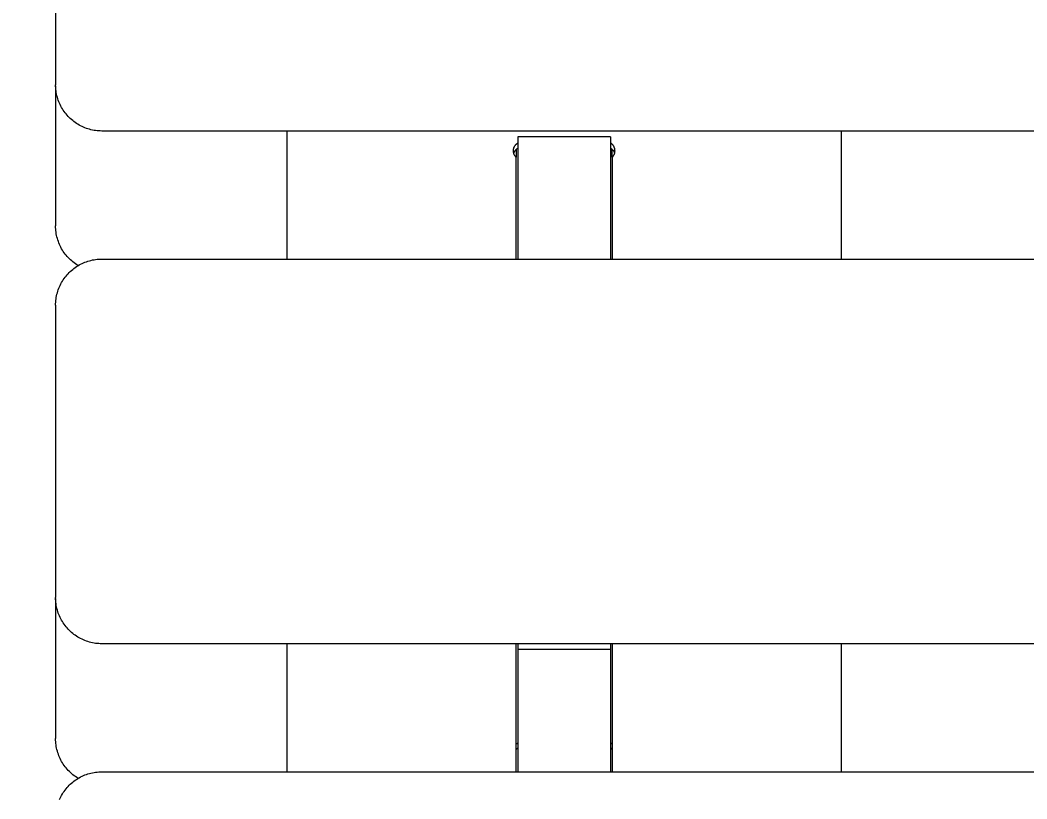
# Model space of a CAD drawing. Header units: inches. Extents: x -6 to 177, y -6 to 113.
# Drawn here: x 1.165 to 5.452, y 104.378 to 107.694 of the extents above; entities that cross this region are included whole.
import ezdxf

# ---------------------------------------------------------------- set-up
doc = ezdxf.new("R2010")
doc.units = ezdxf.units.IN
doc.layers.add('ZANO_R', color=7, linetype='Continuous', lineweight=0)
doc.layers.add('ZANO_W', color=1, linetype='Continuous', lineweight=0)
doc.styles.get("Standard").update_dxf_attribs({"font": 'arial.ttf'})
doc.dimstyles.new('amerykanie', dxfattribs={"dimtxt": 50, "dimasz": 50, "dimexe": 0.5, "dimexo": 0.5, "dimgap": 1, "dimtad": 1, "dimdec": 0, "dimzin": 0, "dimlunit": 5, "dimtxsty": 'Standard', "dimcen": 0.09, "dimclrd": 1, "dimclre": 1, "dimclrt": 1, "dimazin": 0, "dimtfac": 1, "dimtdec": 0, "dimtmove": 0, "dimatfit": 3, "dimfxl": 1, "dimtzin": 0, "dimarcsym": 1})

# ---------------------------------------------------------------- blocks, each defined once
blk = doc.blocks.new('*D358')
at = {"layer": 'ZANO_W', "color": 1, "lineweight": -2}
for p, q in [((1.0133, 111.0108), (-2.1133, 111.0108)), ((-1.6133, 110.0108), (-1.6133, 68.5462)), ((0.7735, 67.5462), (-2.1133, 67.5462))]:
    blk.add_line(p, q, dxfattribs=at)
at = {"layer": 'ZANO_W', "color": 1}
for points in [[(-1.4466, 110.0108), (-1.78, 110.0108), (-1.6133, 111.0108)], [(-1.78, 68.5462), (-1.4466, 68.5462), (-1.6133, 67.5462)]]:
    blk.add_solid(points, dxfattribs=at)
at = {"layer": 'ZANO_W', "color": 1, "insert": (-2.9541, 89.2785), "char_height": 1.625, "attachment_point": 5, "rotation": 90}
blk.add_mtext('43 7/16', dxfattribs=at)

msp = doc.modelspace()

# ---------------------------------------------------------------- linework, layer by layer
at = {"layer": 'ZANO_R'}
for p, q in [((1.31648, 108.66383), (1.31648, 107.57202)), ((1.31648, 107.57202), (1.31648, 107.41907)), ((1.31659, 107.41235), (1.31648, 107.41907)), ((1.31648, 107.41438), (1.31648, 106.97115)), ((1.31693, 107.40564), (1.31659, 107.41235)), ((1.31751, 107.39894), (1.31693, 107.40564)), ((1.31831, 107.39227), (1.31751, 107.39894)), ((1.31934, 107.38562), (1.31831, 107.39227)), ((1.32059, 107.37902), (1.31934, 107.38562)), ((1.32207, 107.37246), (1.32059, 107.37902)), ((1.32378, 107.36596), (1.32207, 107.37246)), ((1.3257, 107.35952), (1.32378, 107.36596)), ((1.32784, 107.35315), (1.3257, 107.35952)), ((1.3302, 107.34685), (1.32784, 107.35315)), ((1.33277, 107.34064), (1.3302, 107.34685)), ((1.33556, 107.33452), (1.33277, 107.34064)), ((1.33855, 107.3285), (1.33556, 107.33452)), ((1.34174, 107.32259), (1.33855, 107.3285)), ((1.34514, 107.31678), (1.34174, 107.32259)), ((1.34873, 107.3111), (1.34514, 107.31678)), ((1.35251, 107.30554), (1.34873, 107.3111)), ((1.35648, 107.30012), (1.35251, 107.30554)), ((1.36063, 107.29483), (1.35648, 107.30012)), ((1.36496, 107.28969), (1.36063, 107.29483)), ((1.36947, 107.2847), (1.36496, 107.28969)), ((1.37414, 107.27987), (1.36947, 107.2847)), ((1.37897, 107.27519), (1.37414, 107.27987)), ((1.38396, 107.27069), (1.37897, 107.27519)), ((1.3891, 107.26636), (1.38396, 107.27069)), ((1.39439, 107.26221), (1.3891, 107.26636)), ((1.39981, 107.25824), (1.39439, 107.26221)), ((1.40537, 107.25446), (1.39981, 107.25824)), ((1.41105, 107.25086), (1.40537, 107.25446)), ((1.41686, 107.24747), (1.41105, 107.25086)), ((1.42277, 107.24428), (1.41686, 107.24747)), ((1.42879, 107.24129), (1.42277, 107.24428)), ((1.43491, 107.2385), (1.42879, 107.24129)), ((1.44112, 107.23593), (1.43491, 107.2385)), ((1.44742, 107.23357), (1.44112, 107.23593)), ((1.45379, 107.23143), (1.44742, 107.23357)), ((1.46023, 107.2295), (1.45379, 107.23143)), ((1.46673, 107.2278), (1.46023, 107.2295)), ((1.47329, 107.22632), (1.46673, 107.2278)), ((1.47989, 107.22507), (1.47329, 107.22632)), ((1.48654, 107.22404), (1.47989, 107.22507)), ((1.49321, 107.22324), (1.48654, 107.22404)), ((1.49991, 107.22266), (1.49321, 107.22324)), ((1.50662, 107.22232), (1.49991, 107.22266)), ((1.51334, 107.2222), (1.50662, 107.22232)), ((13.08566, 107.2222), (1.51334, 107.2222)), ((2.30082, 107.2222), (2.30082, 106.67709)), ((4.66325, 106.67709), (4.66325, 107.2222)), ((3.27966, 107.16779), (3.28071, 107.16863)), ((3.28071, 107.16863), (3.28178, 107.16944)), ((3.28178, 107.16944), (3.28288, 107.17021)), ((3.28288, 107.17021), (3.28401, 107.17094)), ((3.28401, 107.17094), (3.28517, 107.17164)), ((3.67891, 107.19718), (3.28517, 107.19718)), ((3.28517, 107.19718), (3.28517, 107.09545)), ((3.67891, 107.19718), (3.67891, 107.09545)), ((3.68006, 107.17094), (3.67891, 107.17164)), ((3.68119, 107.17021), (3.68006, 107.17094)), ((3.68229, 107.16944), (3.68119, 107.17021)), ((3.68337, 107.16863), (3.68229, 107.16944)), ((3.68441, 107.16779), (3.68337, 107.16863)), ((3.26577, 107.1383), (3.2658, 107.13964)), ((3.26578, 107.13695), (3.26577, 107.1383)), ((3.26584, 107.13561), (3.26578, 107.13695)), ((3.2658, 107.13964), (3.26588, 107.14099)), ((3.26595, 107.13427), (3.26584, 107.13561)), ((3.26588, 107.14099), (3.266, 107.14233)), ((3.26611, 107.13293), (3.26595, 107.13427)), ((3.266, 107.14233), (3.26618, 107.14366)), ((3.26631, 107.1316), (3.26611, 107.13293)), ((3.26618, 107.14366), (3.26639, 107.14499)), ((3.26655, 107.13028), (3.26631, 107.1316)), ((3.26639, 107.14499), (3.26666, 107.14631)), ((3.26684, 107.12897), (3.26655, 107.13028)), ((3.26666, 107.14631), (3.26697, 107.14762)), ((3.26718, 107.12766), (3.26684, 107.12897)), ((3.26697, 107.14762), (3.26732, 107.14892)), ((3.26756, 107.12637), (3.26718, 107.12766)), ((3.26732, 107.14892), (3.26772, 107.1502)), ((3.26734, 107.1271), (3.26774, 107.12838)), ((3.26799, 107.1251), (3.26756, 107.12637)), ((3.26772, 107.1502), (3.26817, 107.15147)), ((3.26774, 107.12838), (3.26819, 107.12965)), ((3.26817, 107.15147), (3.26865, 107.15273)), ((3.26819, 107.12965), (3.26868, 107.1309)), ((3.26865, 107.15273), (3.26918, 107.15396)), ((3.26868, 107.1309), (3.26921, 107.13213)), ((3.26918, 107.15396), (3.26976, 107.15518)), ((3.26921, 107.13213), (3.26979, 107.13335)), ((3.26976, 107.15518), (3.27037, 107.15638)), ((3.26979, 107.13335), (3.2704, 107.13454)), ((3.27037, 107.15638), (3.27103, 107.15755)), ((3.2704, 107.13454), (3.27106, 107.13571)), ((3.27103, 107.15755), (3.27173, 107.1587)), ((3.27106, 107.13571), (3.27176, 107.13686)), ((3.27173, 107.1587), (3.27246, 107.15983)), ((3.27176, 107.13686), (3.27249, 107.13798)), ((3.27246, 107.15983), (3.27324, 107.16093)), ((3.27249, 107.13798), (3.27327, 107.13908)), ((3.27324, 107.16093), (3.27405, 107.162)), ((3.27327, 107.13908), (3.27408, 107.14015)), ((3.27405, 107.162), (3.2749, 107.16304)), ((3.27408, 107.14015), (3.27493, 107.14119)), ((3.2749, 107.16304), (3.27578, 107.16406)), ((3.27493, 107.14119), (3.27581, 107.1422)), ((3.27578, 107.16406), (3.2767, 107.16504)), ((3.27581, 107.1422), (3.27673, 107.14319)), ((3.2767, 107.16504), (3.27766, 107.16599)), ((3.27673, 107.14319), (3.27768, 107.14413)), ((3.27729, 107.14375), (3.27729, 107.11046)), ((3.27766, 107.16599), (3.27864, 107.16691)), ((3.27768, 107.14413), (3.27866, 107.14505)), ((3.27864, 107.16691), (3.27966, 107.16779)), ((3.27866, 107.14505), (3.27968, 107.14593)), ((3.27968, 107.14593), (3.28072, 107.14678)), ((3.28072, 107.14678), (3.28179, 107.14759)), ((3.28179, 107.14759), (3.28289, 107.14836)), ((3.28289, 107.14836), (3.28402, 107.14909)), ((3.28402, 107.14909), (3.28517, 107.14979)), ((3.67891, 107.14979), (3.68005, 107.14909)), ((3.68005, 107.14909), (3.68118, 107.14836)), ((3.68118, 107.14836), (3.68228, 107.14759)), ((3.68228, 107.14759), (3.68335, 107.14678)), ((3.68335, 107.14678), (3.68439, 107.14593)), ((3.68439, 107.14593), (3.68541, 107.14505)), ((3.68543, 107.16691), (3.68441, 107.16779)), ((3.68541, 107.14505), (3.68639, 107.14413)), ((3.68641, 107.16599), (3.68543, 107.16691)), ((3.68639, 107.14413), (3.68734, 107.14319)), ((3.68737, 107.16504), (3.68641, 107.16599)), ((3.68678, 107.11046), (3.68678, 107.14375)), ((3.68734, 107.14319), (3.68826, 107.1422)), ((3.68829, 107.16406), (3.68737, 107.16504)), ((3.68826, 107.1422), (3.68914, 107.14119)), ((3.68917, 107.16304), (3.68829, 107.16406)), ((3.68914, 107.14119), (3.68999, 107.14015)), ((3.69002, 107.162), (3.68917, 107.16304)), ((3.68999, 107.14015), (3.6908, 107.13908)), ((3.69083, 107.16093), (3.69002, 107.162)), ((3.6908, 107.13908), (3.69158, 107.13798)), ((3.69161, 107.15983), (3.69083, 107.16093)), ((3.69158, 107.13798), (3.69231, 107.13686)), ((3.69235, 107.1587), (3.69161, 107.15983)), ((3.69231, 107.13686), (3.69301, 107.13571)), ((3.69304, 107.15755), (3.69235, 107.1587)), ((3.69301, 107.13571), (3.69367, 107.13454)), ((3.6937, 107.15638), (3.69304, 107.15755)), ((3.69367, 107.13454), (3.69429, 107.13335)), ((3.69431, 107.15518), (3.6937, 107.15638)), ((3.69429, 107.13335), (3.69486, 107.13213)), ((3.69489, 107.15396), (3.69431, 107.15518)), ((3.69486, 107.13213), (3.69539, 107.1309)), ((3.69542, 107.15273), (3.69489, 107.15396)), ((3.69539, 107.1309), (3.69588, 107.12965)), ((3.69591, 107.15147), (3.69542, 107.15273)), ((3.69588, 107.12965), (3.69633, 107.12838)), ((3.69635, 107.1502), (3.69591, 107.15147)), ((3.69608, 107.1251), (3.69651, 107.12637)), ((3.69633, 107.12838), (3.69674, 107.1271)), ((3.69675, 107.14892), (3.69635, 107.1502)), ((3.69651, 107.12637), (3.69689, 107.12766)), ((3.6971, 107.14762), (3.69675, 107.14892)), ((3.69689, 107.12766), (3.69723, 107.12897)), ((3.69741, 107.14631), (3.6971, 107.14762)), ((3.69723, 107.12897), (3.69752, 107.13028)), ((3.69768, 107.14499), (3.69741, 107.14631)), ((3.69752, 107.13028), (3.69777, 107.1316)), ((3.6979, 107.14366), (3.69768, 107.14499)), ((3.69777, 107.1316), (3.69797, 107.13293)), ((3.69807, 107.14233), (3.6979, 107.14366)), ((3.69797, 107.13293), (3.69812, 107.13427)), ((3.69819, 107.14099), (3.69807, 107.14233)), ((3.69812, 107.13427), (3.69823, 107.13561)), ((3.69827, 107.13964), (3.69819, 107.14099)), ((3.69823, 107.13561), (3.69829, 107.13695)), ((3.6983, 107.1383), (3.69827, 107.13964)), ((3.69829, 107.13695), (3.6983, 107.1383)), ((3.26846, 107.12384), (3.26799, 107.1251)), ((3.26898, 107.12259), (3.26846, 107.12384)), ((3.26954, 107.12137), (3.26898, 107.12259)), ((3.27013, 107.12016), (3.26954, 107.12137)), ((3.27078, 107.11898), (3.27013, 107.12016)), ((3.27146, 107.11782), (3.27078, 107.11898)), ((3.27218, 107.11669), (3.27146, 107.11782)), ((3.27294, 107.11558), (3.27218, 107.11669)), ((3.27374, 107.11449), (3.27294, 107.11558)), ((3.27457, 107.11344), (3.27374, 107.11449)), ((3.27544, 107.11241), (3.27457, 107.11344)), ((3.27635, 107.11142), (3.27544, 107.11241)), ((3.27729, 107.11046), (3.27635, 107.11142)), ((3.27729, 106.67709), (3.27729, 107.11046)), ((3.28517, 107.09545), (3.28517, 106.70552)), ((3.67891, 107.09545), (3.67891, 106.70552)), ((3.68678, 107.11046), (3.68772, 107.11142)), ((3.68678, 107.11046), (3.68678, 106.67709)), ((3.68772, 107.11142), (3.68863, 107.11241)), ((3.68863, 107.11241), (3.6895, 107.11344)), ((3.6895, 107.11344), (3.69033, 107.11449)), ((3.69033, 107.11449), (3.69113, 107.11558)), ((3.69113, 107.11558), (3.69189, 107.11669)), ((3.69189, 107.11669), (3.69261, 107.11782)), ((3.69261, 107.11782), (3.6933, 107.11898)), ((3.6933, 107.11898), (3.69394, 107.12016)), ((3.69394, 107.12016), (3.69454, 107.12137)), ((3.69454, 107.12137), (3.69509, 107.12259)), ((3.69509, 107.12259), (3.69561, 107.12384)), ((3.69561, 107.12384), (3.69608, 107.1251)), ((1.31648, 106.97115), (1.31648, 106.81819)), ((1.31659, 106.81142), (1.31648, 106.81819)), ((1.31694, 106.80466), (1.31659, 106.81142)), ((1.31752, 106.79791), (1.31694, 106.80466)), ((1.31834, 106.79119), (1.31752, 106.79791)), ((1.31938, 106.7845), (1.31834, 106.79119)), ((1.32066, 106.77784), (1.31938, 106.7845)), ((1.32216, 106.77124), (1.32066, 106.77784)), ((1.32389, 106.76469), (1.32216, 106.77124)), ((1.32584, 106.75821), (1.32389, 106.76469)), ((1.32801, 106.75179), (1.32584, 106.75821)), ((1.33041, 106.74546), (1.32801, 106.75179)), ((1.33302, 106.73921), (1.33041, 106.74546)), ((1.33584, 106.73305), (1.33302, 106.73921)), ((1.33887, 106.727), (1.33584, 106.73305)), ((1.34211, 106.72105), (1.33887, 106.727)), ((1.34556, 106.71522), (1.34211, 106.72105)), ((1.3492, 106.70951), (1.34556, 106.71522)), ((1.35303, 106.70393), (1.3492, 106.70951)), ((1.35706, 106.69848), (1.35303, 106.70393)), ((1.36127, 106.69317), (1.35706, 106.69848)), ((3.28517, 106.70552), (3.28517, 106.67709)), ((3.67891, 106.70552), (3.67891, 106.67709)), ((1.36566, 106.68802), (1.36127, 106.69317)), ((1.37022, 106.68301), (1.36566, 106.68802)), ((1.37496, 106.67817), (1.37022, 106.68301)), ((1.37986, 106.67349), (1.37496, 106.67817)), ((1.38491, 106.66899), (1.37986, 106.67349)), ((1.39012, 106.66466), (1.38491, 106.66899)), ((1.39547, 106.66051), (1.39012, 106.66466)), ((1.40097, 106.65655), (1.39547, 106.66051)), ((1.40659, 106.65278), (1.40097, 106.65655)), ((1.41686, 106.65182), (1.42277, 106.65502)), ((1.42277, 106.65502), (1.42879, 106.65801)), ((1.42879, 106.65801), (1.43491, 106.66079)), ((1.43491, 106.66079), (1.44112, 106.66336)), ((1.44112, 106.66336), (1.44742, 106.66572)), ((1.44742, 106.66572), (1.45379, 106.66786)), ((1.45379, 106.66786), (1.46023, 106.66979)), ((1.46023, 106.66979), (1.46673, 106.67149)), ((1.46673, 106.67149), (1.47329, 106.67297)), ((1.47329, 106.67297), (1.47989, 106.67423)), ((1.47989, 106.67423), (1.48654, 106.67525)), ((1.48654, 106.67525), (1.49321, 106.67606)), ((1.49321, 106.67606), (1.49991, 106.67663)), ((1.49991, 106.67663), (1.50662, 106.67697)), ((1.50662, 106.67697), (1.51334, 106.67709)), ((1.51334, 106.67709), (13.08566, 106.67709)), ((1.36496, 106.6096), (1.36947, 106.61459)), ((1.36947, 106.61459), (1.37414, 106.61943)), ((1.37414, 106.61943), (1.37897, 106.6241)), ((1.37897, 106.6241), (1.38396, 106.6286)), ((1.38396, 106.6286), (1.3891, 106.63293)), ((1.3891, 106.63293), (1.39439, 106.63709)), ((1.39439, 106.63709), (1.39981, 106.64106)), ((1.39981, 106.64106), (1.40537, 106.64484)), ((1.40537, 106.64484), (1.41105, 106.64843)), ((1.41235, 106.64921), (1.40659, 106.65278)), ((1.41105, 106.64843), (1.41686, 106.65182)), ((1.33556, 106.56477), (1.33855, 106.57079)), ((1.33855, 106.57079), (1.34174, 106.57671)), ((1.34174, 106.57671), (1.34514, 106.58251)), ((1.34514, 106.58251), (1.34873, 106.58819)), ((1.34873, 106.58819), (1.35251, 106.59375)), ((1.35251, 106.59375), (1.35648, 106.59917)), ((1.35648, 106.59917), (1.36063, 106.60446)), ((1.36063, 106.60446), (1.36496, 106.6096)), ((1.32059, 106.52027), (1.32207, 106.52683)), ((1.32207, 106.52683), (1.32378, 106.53333)), ((1.32378, 106.53333), (1.3257, 106.53977)), ((1.3257, 106.53977), (1.32784, 106.54615)), ((1.32784, 106.54615), (1.3302, 106.55244)), ((1.3302, 106.55244), (1.33277, 106.55865)), ((1.33277, 106.55865), (1.33556, 106.56477)), ((1.31648, 106.48022), (1.31659, 106.48694)), ((1.31659, 106.48694), (1.31693, 106.49365)), ((1.31693, 106.49365), (1.31751, 106.50035)), ((1.31751, 106.50035), (1.31831, 106.50703)), ((1.31831, 106.50703), (1.31934, 106.51367)), ((1.31934, 106.51367), (1.32059, 106.52027)), ((1.31648, 106.48022), (1.31648, 105.38841)), ((1.31648, 105.38841), (1.31648, 105.23546)), ((1.31659, 105.22874), (1.31648, 105.23546)), ((1.31648, 105.23077), (1.31648, 104.78753)), ((1.31693, 105.22203), (1.31659, 105.22874)), ((1.31751, 105.21533), (1.31693, 105.22203)), ((1.31831, 105.20866), (1.31751, 105.21533)), ((1.31934, 105.20201), (1.31831, 105.20866)), ((1.32059, 105.19541), (1.31934, 105.20201)), ((1.32207, 105.18885), (1.32059, 105.19541)), ((1.32378, 105.18235), (1.32207, 105.18885)), ((1.3257, 105.17591), (1.32378, 105.18235)), ((1.32784, 105.16953), (1.3257, 105.17591)), ((1.3302, 105.16324), (1.32784, 105.16953)), ((1.33277, 105.15703), (1.3302, 105.16324)), ((1.33556, 105.15091), (1.33277, 105.15703)), ((1.33855, 105.14489), (1.33556, 105.15091)), ((1.34174, 105.13897), (1.33855, 105.14489)), ((1.34514, 105.13317), (1.34174, 105.13897)), ((1.34873, 105.12749), (1.34514, 105.13317)), ((1.35251, 105.12193), (1.34873, 105.12749)), ((1.35648, 105.11651), (1.35251, 105.12193)), ((1.36063, 105.11122), (1.35648, 105.11651)), ((1.36496, 105.10608), (1.36063, 105.11122)), ((1.36947, 105.10109), (1.36496, 105.10608)), ((1.37414, 105.09625), (1.36947, 105.10109)), ((1.37897, 105.09158), (1.37414, 105.09625)), ((1.38396, 105.08708), (1.37897, 105.09158)), ((1.3891, 105.08275), (1.38396, 105.08708)), ((1.39439, 105.0786), (1.3891, 105.08275)), ((1.39981, 105.07463), (1.39439, 105.0786)), ((1.40537, 105.07084), (1.39981, 105.07463)), ((1.41105, 105.06725), (1.40537, 105.07084)), ((1.41686, 105.06386), (1.41105, 105.06725)), ((1.42277, 105.06067), (1.41686, 105.06386)), ((1.42879, 105.05767), (1.42277, 105.06067)), ((1.43491, 105.05489), (1.42879, 105.05767)), ((1.44112, 105.05232), (1.43491, 105.05489)), ((1.44742, 105.04996), (1.44112, 105.05232)), ((1.45379, 105.04782), (1.44742, 105.04996)), ((1.46023, 105.04589), (1.45379, 105.04782)), ((1.46673, 105.04419), (1.46023, 105.04589)), ((1.47329, 105.04271), (1.46673, 105.04419)), ((1.47989, 105.04146), (1.47329, 105.04271)), ((1.48654, 105.04043), (1.47989, 105.04146)), ((1.49321, 105.03963), (1.48654, 105.04043)), ((1.49991, 105.03905), (1.49321, 105.03963)), ((1.50662, 105.03871), (1.49991, 105.03905)), ((1.51334, 105.03859), (1.50662, 105.03871)), ((13.08566, 105.03859), (1.51334, 105.03859)), ((2.30082, 105.03859), (2.30082, 104.49348)), ((3.27729, 104.49348), (3.27729, 105.03859)), ((3.28517, 105.03859), (3.28517, 105.01357)), ((3.67891, 105.03859), (3.67891, 105.01357)), ((3.68678, 105.03859), (3.68678, 104.49348)), ((4.66325, 104.49348), (4.66325, 105.03859)), ((3.67891, 105.01357), (3.28517, 105.01357)), ((3.28517, 105.01357), (3.28517, 104.91184)), ((3.67891, 105.01357), (3.67891, 104.91184)), ((3.28517, 104.91184), (3.28517, 104.52191)), ((3.67891, 104.91184), (3.67891, 104.52191)), ((1.31648, 104.78753), (1.31648, 104.63458)), ((1.31659, 104.62781), (1.31648, 104.63458)), ((1.31694, 104.62105), (1.31659, 104.62781)), ((1.31752, 104.6143), (1.31694, 104.62105)), ((1.31834, 104.60758), (1.31752, 104.6143)), ((1.31938, 104.60089), (1.31834, 104.60758)), ((1.32066, 104.59423), (1.31938, 104.60089)), ((3.27819, 104.6114), (3.27729, 104.61054)), ((3.27911, 104.61223), (3.27819, 104.6114)), ((3.28006, 104.61303), (3.27911, 104.61223)), ((3.28104, 104.6138), (3.28006, 104.61303)), ((3.28204, 104.61454), (3.28104, 104.6138)), ((3.28306, 104.61525), (3.28204, 104.61454)), ((3.2841, 104.61593), (3.28306, 104.61525)), ((3.28517, 104.61657), (3.2841, 104.61593)), ((3.67997, 104.61593), (3.67891, 104.61657)), ((3.68101, 104.61525), (3.67997, 104.61593)), ((3.68203, 104.61454), (3.68101, 104.61525)), ((3.68303, 104.6138), (3.68203, 104.61454)), ((3.68401, 104.61303), (3.68303, 104.6138)), ((3.68496, 104.61223), (3.68401, 104.61303)), ((3.68588, 104.6114), (3.68496, 104.61223)), ((3.68678, 104.61054), (3.68588, 104.6114)), ((1.32216, 104.58763), (1.32066, 104.59423)), ((1.32389, 104.58108), (1.32216, 104.58763)), ((1.32584, 104.5746), (1.32389, 104.58108)), ((1.32801, 104.56818), (1.32584, 104.5746)), ((1.33041, 104.56185), (1.32801, 104.56818)), ((1.33302, 104.5556), (1.33041, 104.56185)), ((1.33584, 104.54944), (1.33302, 104.5556)), ((3.27819, 104.58955), (3.27729, 104.58869)), ((3.27911, 104.59038), (3.27819, 104.58955)), ((3.28006, 104.59118), (3.27911, 104.59038)), ((3.28104, 104.59195), (3.28006, 104.59118)), ((3.28204, 104.59269), (3.28104, 104.59195)), ((3.28306, 104.5934), (3.28204, 104.59269)), ((3.2841, 104.59408), (3.28306, 104.5934)), ((3.28517, 104.59472), (3.2841, 104.59408)), ((3.67997, 104.59408), (3.67891, 104.59472)), ((3.68101, 104.5934), (3.67997, 104.59408)), ((3.68203, 104.59269), (3.68101, 104.5934)), ((3.68303, 104.59195), (3.68203, 104.59269)), ((3.68401, 104.59118), (3.68303, 104.59195)), ((3.68496, 104.59038), (3.68401, 104.59118)), ((3.68588, 104.58955), (3.68496, 104.59038)), ((3.68678, 104.58869), (3.68588, 104.58955)), ((1.33887, 104.54339), (1.33584, 104.54944)), ((1.34211, 104.53744), (1.33887, 104.54339)), ((1.34556, 104.53161), (1.34211, 104.53744)), ((1.3492, 104.5259), (1.34556, 104.53161)), ((1.35303, 104.52031), (1.3492, 104.5259)), ((1.35706, 104.51487), (1.35303, 104.52031)), ((1.36127, 104.50956), (1.35706, 104.51487)), ((3.28517, 104.52191), (3.28517, 104.49348)), ((3.67891, 104.52191), (3.67891, 104.49348)), ((1.36566, 104.50441), (1.36127, 104.50956)), ((1.37022, 104.4994), (1.36566, 104.50441)), ((1.37496, 104.49456), (1.37022, 104.4994)), ((1.37986, 104.48988), (1.37496, 104.49456)), ((1.38491, 104.48538), (1.37986, 104.48988)), ((1.39012, 104.48105), (1.38491, 104.48538)), ((1.39547, 104.4769), (1.39012, 104.48105)), ((1.40097, 104.47294), (1.39547, 104.4769)), ((1.40659, 104.46917), (1.40097, 104.47294)), ((1.41235, 104.4656), (1.40659, 104.46917)), ((1.41105, 104.46482), (1.41686, 104.46821)), ((1.41686, 104.46821), (1.42277, 104.4714)), ((1.42277, 104.4714), (1.42879, 104.4744)), ((1.42879, 104.4744), (1.43491, 104.47718)), ((1.43491, 104.47718), (1.44112, 104.47975)), ((1.44112, 104.47975), (1.44742, 104.48211)), ((1.44742, 104.48211), (1.45379, 104.48425)), ((1.45379, 104.48425), (1.46023, 104.48618)), ((1.46023, 104.48618), (1.46673, 104.48788)), ((1.46673, 104.48788), (1.47329, 104.48936)), ((1.47329, 104.48936), (1.47989, 104.49061)), ((1.47989, 104.49061), (1.48654, 104.49164)), ((1.48654, 104.49164), (1.49321, 104.49244)), ((1.49321, 104.49244), (1.49991, 104.49302)), ((1.49991, 104.49302), (1.50662, 104.49336)), ((1.50662, 104.49336), (1.51334, 104.49348)), ((1.51334, 104.49348), (13.08566, 104.49348)), ((1.36063, 104.42085), (1.36496, 104.42599)), ((1.36496, 104.42599), (1.36947, 104.43098)), ((1.36947, 104.43098), (1.37414, 104.43582)), ((1.37414, 104.43582), (1.37897, 104.44049)), ((1.37897, 104.44049), (1.38396, 104.44499)), ((1.38396, 104.44499), (1.3891, 104.44932)), ((1.3891, 104.44932), (1.39439, 104.45347)), ((1.39439, 104.45347), (1.39981, 104.45744)), ((1.39981, 104.45744), (1.40537, 104.46123)), ((1.40537, 104.46123), (1.41105, 104.46482)), ((1.33556, 104.38116), (1.33855, 104.38718)), ((1.33855, 104.38718), (1.34174, 104.3931)), ((1.34174, 104.3931), (1.34514, 104.3989)), ((1.34514, 104.3989), (1.34873, 104.40458)), ((1.34873, 104.40458), (1.35251, 104.41014)), ((1.35251, 104.41014), (1.35648, 104.41556)), ((1.35648, 104.41556), (1.36063, 104.42085)), ((1.33277, 104.37504), (1.33556, 104.38116))]:
    msp.add_line(p, q, dxfattribs=at)

# ---------------------------------------------------------------- dimensions: what is measured, and where the dimension line sits
at = {"layer": 'ZANO_W'}
dim = msp.add_linear_dim(base=(-1.6133, 67.54618), p1=(1.51334, 111.01078), p2=(1.27352, 67.54618), angle=90, dimstyle='amerykanie', override={"dimtxt": 1.625, "dimasz": 1, "dimgap": 0.5, "dimdec": 4, "dimaunit": 1, "dimadec": 1, "dimtdec": 4, "dimtmove": 1, "dimfrac": 2}, dxfattribs=at)
dim.commit()
dim.dimension.update_dxf_attribs({"geometry": '*D358', "text_midpoint": (-2.95407, 89.27848)})

doc.saveas('drawing.dxf')
